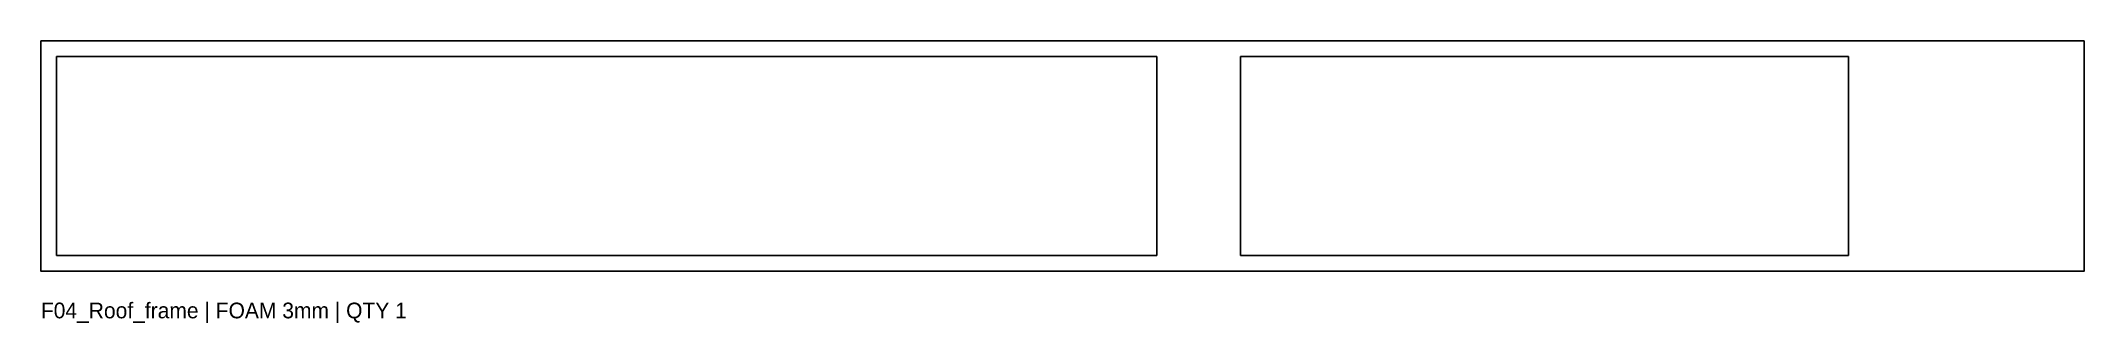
# Model space of a CAD drawing. Header units: millimetres. Extents: x 70 to 460, y -32 to 22.
import ezdxf

# ---------------------------------------------------------------- set-up
doc = ezdxf.new("R2010")
doc.units = ezdxf.units.MM
doc.layers.add('ANNOTATION', color=8, linetype='Continuous')
doc.layers.add('CUT', color=7, linetype='Continuous')

msp = doc.modelspace()

# ---------------------------------------------------------------- linework, layer by layer
at = {"layer": 'CUT'}
for points in [[(460, 22), (460, -22), (70, -22), (70, 22)], [(73, 19), (73, -19), (283, -19), (283, 19)], [(415, 19), (299, 19), (299, -19), (415, -19)]]:
    msp.add_lwpolyline(points, close=True, dxfattribs=at)

# ---------------------------------------------------------------- texts
at = {"layer": 'ANNOTATION'}
msp.add_text('F04_Roof_frame | FOAM 3mm | QTY 1', height=3, dxfattribs=at).set_placement((70, -31))

doc.saveas('drawing.dxf')
